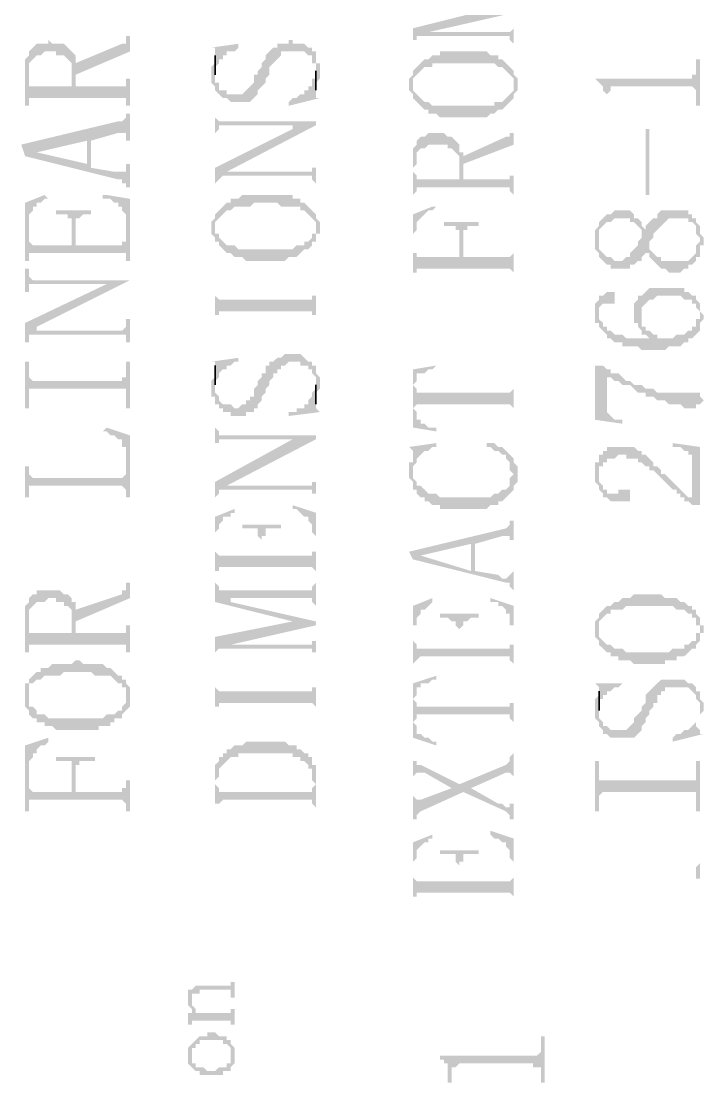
# Model space of a CAD drawing. Header units: inches. Extents: x 3613 to 8393, y -2205 to -794.
# Drawn here: x 3623.4 to 3631.35, y -1851.95 to -1839.59 of the extents above; entities that cross this region are included whole.
import ezdxf

# ---------------------------------------------------------------- set-up
doc = ezdxf.new("R2010")
doc.units = ezdxf.units.IN
doc.header["$MEASUREMENT"] = 0

msp = doc.modelspace()

# ---------------------------------------------------------------- hatches: boundary and pattern name
at = {"transparency": 33554559}
for points in [[(3627.961, -1839.673), (3627.961, -1839.853), (3627.961, -1839.808), (3628.006, -1839.808), (3628.006, -1839.763), (3628.051, -1839.763), (3628.142, -1839.718), (3629.135, -1839.492), (3628.864, -1839.447)], [(3628.051, -1839.763), (3629.089, -1839.763), (3629.089, -1839.808), (3629.089, -1839.808), (3629.135, -1839.853), (3629.135, -1839.628), (3629.135, -1839.673), (3629.135, -1839.673), (3629.089, -1839.718), (3628.142, -1839.718)], [(3623.448, -1840.169), (3623.448, -1840.575), (3623.493, -1840.575), (3623.493, -1840.124), (3623.493, -1840.079), (3623.538, -1840.034), (3623.538, -1840.034), (3623.583, -1839.989), (3623.628, -1839.989), (3623.674, -1839.943), (3623.809, -1839.943), (3623.809, -1839.989), (3623.899, -1839.989), (3623.944, -1840.034), (3623.944, -1840.034), (3623.99, -1840.079), (3623.99, -1840.35), (3624.035, -1839.989), (3623.99, -1839.943), (3623.99, -1839.943), (3623.944, -1839.898), (3623.944, -1839.898), (3623.899, -1839.853), (3623.764, -1839.853), (3623.719, -1839.808), (3623.719, -1839.853), (3623.583, -1839.853), (3623.538, -1839.898), (3623.538, -1839.898), (3623.493, -1839.943), (3623.493, -1839.989), (3623.448, -1840.034), (3623.448, -1840.124)], [(3624.035, -1840.079), (3624.035, -1840.214), (3624.667, -1839.943), (3624.667, -1839.763), (3624.621, -1839.763), (3624.621, -1839.808), (3624.621, -1839.853), (3624.576, -1839.853)], [(3625.614, -1840.214), (3625.614, -1840.305), (3625.659, -1840.35), (3625.659, -1840.395), (3625.659, -1840.395), (3625.705, -1840.44), (3625.705, -1840.44), (3625.75, -1840.485), (3625.795, -1840.485), (3625.84, -1840.53), (3626.066, -1840.53), (3626.111, -1840.485), (3626.111, -1840.485), (3626.156, -1840.44), (3626.156, -1840.395), (3626.201, -1840.35), (3626.201, -1840.35), (3626.246, -1840.305), (3626.246, -1840.259), (3626.291, -1840.214), (3626.291, -1840.124), (3626.336, -1840.079), (3626.336, -1840.079), (3626.382, -1840.034), (3626.382, -1840.034), (3626.427, -1839.989), (3626.427, -1839.943), (3626.697, -1839.943), (3626.743, -1839.989), (3626.788, -1839.989), (3626.788, -1840.079), (3626.833, -1840.079), (3626.833, -1840.35), (3626.833, -1840.305), (3626.833, -1840.305), (3626.878, -1840.259), (3626.878, -1840.169), (3626.878, -1840.079), (3626.833, -1840.079), (3626.833, -1839.943), (3626.788, -1839.943), (3626.788, -1839.898), (3626.743, -1839.898), (3626.697, -1839.853), (3626.562, -1839.853), (3626.562, -1839.808), (3626.517, -1839.808), (3626.517, -1839.853), (3626.382, -1839.853), (3626.382, -1839.898), (3626.336, -1839.898), (3626.291, -1839.943), (3626.291, -1839.943), (3626.246, -1839.989), (3626.246, -1840.034), (3626.201, -1840.079), (3626.201, -1840.124), (3626.156, -1840.169), (3626.156, -1840.214), (3626.111, -1840.214), (3626.111, -1840.305), (3626.066, -1840.35), (3626.066, -1840.35), (3626.02, -1840.395), (3626.02, -1840.395), (3625.975, -1840.44), (3625.795, -1840.44), (3625.795, -1840.395), (3625.705, -1840.395), (3625.705, -1840.305), (3625.659, -1840.305), (3625.659, -1840.034), (3625.659, -1840.079), (3625.659, -1840.079), (3625.614, -1840.124), (3625.614, -1840.169)], [(3625.614, -1839.898), (3625.659, -1839.898), (3625.659, -1839.943), (3625.659, -1840.124), (3625.705, -1840.079), (3625.705, -1840.034), (3625.75, -1840.034), (3625.75, -1839.989), (3625.795, -1839.989), (3625.795, -1839.943), (3625.885, -1839.943), (3625.93, -1839.898), (3625.93, -1839.853)], [(3627.961, -1840.169), (3627.961, -1840.35), (3627.961, -1840.305), (3627.961, -1840.259), (3628.006, -1840.214), (3628.006, -1840.214), (3628.051, -1840.169), (3628.051, -1840.169), (3628.097, -1840.124), (3628.187, -1840.124), (3628.187, -1840.079), (3628.909, -1840.079), (3628.954, -1840.124), (3628.999, -1840.124), (3629.044, -1840.169), (3629.044, -1840.169), (3629.089, -1840.214), (3629.089, -1840.214), (3629.135, -1840.259), (3629.135, -1840.35), (3629.135, -1840.169), (3629.089, -1840.124), (3629.089, -1840.124), (3629.044, -1840.079), (3629.044, -1840.079), (3628.999, -1840.034), (3628.954, -1840.034), (3628.954, -1839.989), (3628.864, -1839.989), (3628.819, -1839.943), (3628.277, -1839.943), (3628.277, -1839.989), (3628.187, -1839.989), (3628.142, -1840.034), (3628.097, -1840.034), (3628.051, -1840.079), (3628.051, -1840.079), (3628.006, -1840.124), (3628.006, -1840.124)], [(3623.493, -1840.53), (3623.493, -1840.485), (3624.621, -1840.485), (3624.621, -1840.575), (3624.667, -1840.575), (3624.667, -1840.259), (3624.621, -1840.259), (3624.621, -1840.305), (3624.621, -1840.35), (3624.035, -1840.35), (3624.035, -1840.079), (3624.035, -1839.989), (3623.99, -1840.35), (3623.493, -1840.35), (3623.493, -1840.214)], [(3630.082, -1840.259), (3630.082, -1840.259), (3630.127, -1840.305), (3630.127, -1840.305), (3630.173, -1840.35), (3630.173, -1840.395), (3630.173, -1840.395), (3630.218, -1840.44), (3630.218, -1840.575), (3630.218, -1840.44), (3630.263, -1840.395), (3630.263, -1840.35), (3631.211, -1840.35), (3631.256, -1840.395), (3631.256, -1840.575), (3631.301, -1840.575), (3631.301, -1840.034), (3631.256, -1840.034), (3631.256, -1840.124), (3631.256, -1840.214), (3631.211, -1840.214), (3631.211, -1840.259), (3631.166, -1840.259)], [(3627.916, -1840.35), (3627.916, -1840.395), (3627.961, -1840.44), (3627.961, -1840.485), (3628.006, -1840.53), (3628.006, -1840.53), (3628.051, -1840.575), (3628.051, -1840.575), (3628.097, -1840.62), (3628.142, -1840.62), (3628.142, -1840.666), (3628.232, -1840.666), (3628.277, -1840.711), (3628.819, -1840.711), (3628.864, -1840.666), (3628.909, -1840.666), (3628.954, -1840.62), (3628.999, -1840.62), (3629.044, -1840.575), (3629.044, -1840.575), (3629.089, -1840.53), (3629.089, -1840.53), (3629.135, -1840.485), (3629.135, -1840.44), (3629.135, -1840.44), (3629.18, -1840.395), (3629.18, -1840.35), (3629.18, -1840.259), (3629.135, -1840.214), (3629.135, -1840.169), (3629.135, -1840.35), (3629.135, -1840.395), (3629.089, -1840.44), (3629.089, -1840.44), (3629.044, -1840.485), (3629.044, -1840.485), (3628.999, -1840.53), (3628.909, -1840.53), (3628.909, -1840.575), (3628.187, -1840.575), (3628.142, -1840.53), (3628.097, -1840.53), (3628.051, -1840.485), (3628.051, -1840.485), (3628.006, -1840.44), (3628.006, -1840.44), (3627.961, -1840.395), (3627.961, -1840.35), (3627.961, -1840.169), (3627.961, -1840.214), (3627.961, -1840.214), (3627.916, -1840.259), (3627.916, -1840.305)], [(3626.517, -1840.53), (3626.517, -1840.575), (3626.878, -1840.485), (3626.833, -1840.485), (3626.833, -1840.44), (3626.833, -1840.259), (3626.788, -1840.259), (3626.788, -1840.35), (3626.743, -1840.35), (3626.743, -1840.395), (3626.697, -1840.395), (3626.697, -1840.44), (3626.652, -1840.44), (3626.607, -1840.485), (3626.562, -1840.485)], [(3623.403, -1841.027), (3623.448, -1841.162), (3623.583, -1841.117), (3624.17, -1840.981), (3624.17, -1841.252), (3624.215, -1840.981), (3624.531, -1840.891), (3624.621, -1840.891), (3624.621, -1840.981), (3624.667, -1840.981), (3624.667, -1840.666), (3624.621, -1840.666), (3624.621, -1840.711), (3624.621, -1840.711), (3624.576, -1840.756), (3624.531, -1840.756)], [(3625.659, -1840.666), (3625.659, -1840.936), (3625.659, -1840.891), (3625.705, -1840.846), (3625.705, -1840.801), (3626.562, -1840.801), (3626.562, -1840.846), (3626.833, -1840.801), (3626.833, -1840.756), (3625.705, -1840.756), (3625.659, -1840.711)], [(3625.659, -1841.297), (3625.659, -1841.523), (3625.659, -1841.478), (3625.705, -1841.433), (3625.705, -1841.433), (3625.75, -1841.388), (3625.795, -1841.343), (3626.833, -1840.801), (3626.562, -1840.846)], [(3627.961, -1841.252), (3627.961, -1841.613), (3627.961, -1841.297), (3628.006, -1841.252), (3628.006, -1841.162), (3628.006, -1841.117), (3628.051, -1841.072), (3628.097, -1841.072), (3628.142, -1841.027), (3628.367, -1841.027), (3628.367, -1841.072), (3628.412, -1841.072), (3628.458, -1841.117), (3628.458, -1841.117), (3628.503, -1841.162), (3628.503, -1841.207), (3628.503, -1841.433), (3628.503, -1841.027), (3628.458, -1840.981), (3628.458, -1840.981), (3628.412, -1840.936), (3628.367, -1840.936), (3628.322, -1840.891), (3628.142, -1840.891), (3628.097, -1840.936), (3628.051, -1840.936), (3628.006, -1840.981), (3628.006, -1841.027), (3627.961, -1841.072), (3627.961, -1841.207)], [(3628.548, -1841.162), (3628.548, -1841.252), (3629.135, -1841.027), (3629.135, -1840.846), (3629.135, -1840.891), (3629.089, -1840.891), (3629.089, -1840.936), (3629.044, -1840.936)], [(3630.714, -1841.613), (3630.714, -1840.846), (3630.669, -1840.846), (3630.669, -1841.613)], [(3623.448, -1841.162), (3624.531, -1841.433), (3624.576, -1841.433), (3624.576, -1841.478), (3624.621, -1841.478), (3624.621, -1841.523), (3624.667, -1841.523), (3624.667, -1841.252), (3624.621, -1841.252), (3624.621, -1841.297), (3624.621, -1841.343), (3624.486, -1841.343), (3624.215, -1841.297), (3624.215, -1840.981), (3624.17, -1841.252), (3623.583, -1841.117), (3623.583, -1841.117)], [(3627.961, -1841.613), (3628.006, -1841.568), (3628.006, -1841.523), (3629.089, -1841.523), (3629.089, -1841.568), (3629.089, -1841.568), (3629.135, -1841.613), (3629.135, -1841.343), (3629.135, -1841.388), (3629.089, -1841.388), (3629.089, -1841.433), (3628.548, -1841.433), (3628.548, -1841.117), (3628.503, -1841.117), (3628.503, -1841.072), (3628.503, -1841.433), (3628.006, -1841.433), (3628.006, -1841.388), (3628.006, -1841.388), (3627.961, -1841.343), (3627.961, -1841.297)], [(3625.75, -1841.388), (3626.788, -1841.388), (3626.788, -1841.433), (3626.788, -1841.433), (3626.833, -1841.478), (3626.833, -1841.523), (3626.833, -1841.252), (3626.833, -1841.297), (3626.788, -1841.297), (3626.788, -1841.343), (3625.795, -1841.343)], [(3623.448, -1841.704), (3623.448, -1842.381), (3623.493, -1842.381), (3623.493, -1841.929), (3623.493, -1841.839), (3623.538, -1841.794), (3623.538, -1841.749), (3623.583, -1841.749), (3623.583, -1841.704), (3623.628, -1841.704), (3623.674, -1841.658), (3623.719, -1841.658), (3623.674, -1841.613)], [(3624.351, -1841.613), (3624.351, -1841.658), (3624.441, -1841.658), (3624.486, -1841.704), (3624.531, -1841.704), (3624.531, -1841.749), (3624.576, -1841.749), (3624.576, -1841.794), (3624.621, -1841.839), (3624.621, -1842.381), (3624.667, -1842.381), (3624.667, -1841.658), (3624.396, -1841.613)], [(3625.659, -1841.839), (3625.659, -1841.974), (3625.659, -1841.929), (3625.659, -1841.929), (3625.705, -1841.884), (3625.705, -1841.884), (3625.75, -1841.839), (3625.75, -1841.839), (3625.795, -1841.794), (3625.84, -1841.794), (3625.885, -1841.749), (3626.066, -1841.749), (3626.111, -1841.704), (3626.382, -1841.704), (3626.427, -1841.749), (3626.652, -1841.749), (3626.652, -1841.794), (3626.697, -1841.794), (3626.743, -1841.839), (3626.743, -1841.839), (3626.788, -1841.884), (3626.788, -1841.884), (3626.833, -1841.929), (3626.833, -1841.974), (3626.833, -1841.839), (3626.788, -1841.794), (3626.788, -1841.794), (3626.743, -1841.749), (3626.743, -1841.749), (3626.697, -1841.704), (3626.652, -1841.704), (3626.652, -1841.658), (3626.562, -1841.658), (3626.562, -1841.613), (3625.975, -1841.613), (3625.93, -1841.658), (3625.84, -1841.658), (3625.84, -1841.704), (3625.795, -1841.704), (3625.75, -1841.749), (3625.75, -1841.749), (3625.705, -1841.794), (3625.705, -1841.794)], [(3623.809, -1841.794), (3623.809, -1841.839), (3623.944, -1841.839), (3623.944, -1841.884), (3623.99, -1841.884), (3623.99, -1842.2), (3624.035, -1841.974), (3624.035, -1841.884), (3624.08, -1841.884), (3624.125, -1841.839), (3624.215, -1841.839), (3624.215, -1841.794)], [(3627.961, -1841.839), (3627.961, -1842.561), (3627.961, -1842.065), (3627.961, -1842.065), (3628.006, -1842.02), (3628.006, -1841.929), (3628.051, -1841.884), (3628.051, -1841.884), (3628.097, -1841.839), (3628.097, -1841.839), (3628.142, -1841.794), (3628.187, -1841.794), (3628.232, -1841.749), (3628.187, -1841.749)], [(3630.082, -1842.11), (3630.082, -1842.245), (3630.082, -1842.245), (3630.127, -1842.29), (3630.127, -1842.335), (3630.127, -1842.335), (3630.173, -1842.381), (3630.173, -1842.381), (3630.218, -1842.426), (3630.263, -1842.426), (3630.263, -1842.471), (3630.489, -1842.471), (3630.489, -1842.426), (3630.534, -1842.426), (3630.579, -1842.381), (3630.624, -1842.381), (3630.624, -1842.335), (3630.669, -1842.29), (3630.669, -1842.245), (3630.669, -1842.29), (3630.714, -1842.29), (3630.714, -1842.155), (3630.759, -1842.11), (3630.759, -1842.065), (3630.804, -1842.02), (3630.804, -1842.02), (3630.85, -1841.974), (3630.85, -1841.974), (3630.895, -1841.929), (3630.895, -1841.929), (3630.94, -1841.884), (3631.166, -1841.884), (3631.166, -1841.929), (3631.211, -1841.929), (3631.256, -1841.974), (3631.256, -1842.065), (3631.301, -1842.11), (3631.301, -1842.335), (3631.301, -1842.2), (3631.346, -1842.2), (3631.346, -1842.11), (3631.301, -1842.065), (3631.301, -1841.974), (3631.301, -1841.974), (3631.256, -1841.929), (3631.256, -1841.884), (3631.211, -1841.884), (3631.211, -1841.839), (3631.166, -1841.839), (3631.166, -1841.794), (3630.85, -1841.794), (3630.804, -1841.839), (3630.804, -1841.884), (3630.759, -1841.884), (3630.714, -1841.929), (3630.714, -1841.929), (3630.669, -1841.974), (3630.669, -1842.02), (3630.669, -1842.02), (3630.624, -1841.974), (3630.624, -1842.065), (3630.624, -1842.11), (3630.579, -1842.155), (3630.579, -1842.2), (3630.579, -1842.2), (3630.534, -1842.245), (3630.534, -1842.245), (3630.489, -1842.29), (3630.489, -1842.335), (3630.443, -1842.335), (3630.398, -1842.381), (3630.308, -1842.381), (3630.263, -1842.335), (3630.218, -1842.335), (3630.173, -1842.29), (3630.173, -1842.29), (3630.127, -1842.245), (3630.127, -1841.929), (3630.127, -1841.974), (3630.082, -1842.02), (3630.082, -1842.065), (3630.082, -1842.065)], [(3630.127, -1841.929), (3630.127, -1842.11), (3630.127, -1842.02), (3630.173, -1841.974), (3630.173, -1841.974), (3630.218, -1841.929), (3630.263, -1841.929), (3630.308, -1841.884), (3630.489, -1841.884), (3630.489, -1841.929), (3630.534, -1841.929), (3630.579, -1841.974), (3630.579, -1841.974), (3630.624, -1842.02), (3630.624, -1842.065), (3630.624, -1841.929), (3630.624, -1841.929), (3630.579, -1841.884), (3630.534, -1841.884), (3630.534, -1841.839), (3630.534, -1841.839), (3630.489, -1841.794), (3630.308, -1841.794), (3630.263, -1841.839), (3630.218, -1841.839), (3630.173, -1841.884), (3630.173, -1841.884)], [(3623.493, -1842.381), (3623.493, -1842.29), (3624.621, -1842.29), (3624.621, -1842.335), (3624.621, -1842.11), (3624.621, -1842.155), (3624.576, -1842.155), (3624.576, -1842.2), (3624.035, -1842.2), (3624.035, -1841.974), (3623.99, -1842.2), (3623.538, -1842.2), (3623.493, -1842.155), (3623.493, -1841.929)], [(3625.614, -1841.974), (3625.614, -1842.065), (3625.659, -1842.11), (3625.659, -1842.155), (3625.705, -1842.155), (3625.705, -1842.2), (3625.75, -1842.245), (3625.75, -1842.245), (3625.795, -1842.29), (3625.84, -1842.29), (3625.885, -1842.335), (3625.975, -1842.335), (3626.02, -1842.381), (3626.472, -1842.381), (3626.517, -1842.335), (3626.607, -1842.335), (3626.652, -1842.29), (3626.652, -1842.29), (3626.697, -1842.245), (3626.743, -1842.245), (3626.788, -1842.2), (3626.788, -1842.155), (3626.833, -1842.155), (3626.833, -1842.065), (3626.878, -1842.065), (3626.878, -1841.974), (3626.878, -1841.929), (3626.833, -1841.884), (3626.833, -1841.839), (3626.833, -1842.02), (3626.833, -1842.065), (3626.788, -1842.065), (3626.788, -1842.11), (3626.743, -1842.155), (3626.697, -1842.155), (3626.697, -1842.2), (3626.607, -1842.2), (3626.562, -1842.245), (3625.93, -1842.245), (3625.885, -1842.2), (3625.795, -1842.2), (3625.75, -1842.155), (3625.75, -1842.155), (3625.705, -1842.11), (3625.705, -1842.065), (3625.659, -1842.065), (3625.659, -1841.839), (3625.659, -1841.884), (3625.614, -1841.929)], [(3628.322, -1841.929), (3628.322, -1841.974), (3628.458, -1841.974), (3628.458, -1842.02), (3628.503, -1842.02), (3628.503, -1842.335), (3628.548, -1842.11), (3628.548, -1842.02), (3628.593, -1842.02), (3628.593, -1841.974), (3628.728, -1841.974), (3628.728, -1841.929)], [(3627.961, -1842.516), (3628.006, -1842.516), (3628.006, -1842.471), (3629.089, -1842.471), (3629.135, -1842.516), (3629.135, -1842.561), (3629.135, -1842.245), (3629.135, -1842.29), (3629.135, -1842.29), (3629.089, -1842.335), (3628.548, -1842.335), (3628.548, -1842.11), (3628.503, -1842.335), (3628.006, -1842.335), (3628.006, -1842.29), (3627.961, -1842.29), (3627.961, -1842.065)], [(3630.714, -1842.29), (3630.714, -1842.335), (3630.759, -1842.381), (3630.759, -1842.381), (3630.804, -1842.426), (3630.804, -1842.426), (3630.85, -1842.471), (3630.895, -1842.471), (3630.94, -1842.516), (3631.075, -1842.516), (3631.12, -1842.471), (3631.166, -1842.471), (3631.166, -1842.426), (3631.211, -1842.426), (3631.256, -1842.381), (3631.256, -1842.335), (3631.301, -1842.335), (3631.301, -1842.155), (3631.301, -1842.155), (3631.256, -1842.2), (3631.256, -1842.29), (3631.256, -1842.29), (3631.211, -1842.335), (3631.211, -1842.335), (3631.166, -1842.381), (3630.85, -1842.381), (3630.85, -1842.335), (3630.804, -1842.335), (3630.759, -1842.29), (3630.759, -1842.29), (3630.714, -1842.245), (3630.714, -1842.245)], [(3623.448, -1842.471), (3623.448, -1842.742), (3623.493, -1842.742), (3623.493, -1842.651), (3624.396, -1842.651), (3624.667, -1842.606), (3623.538, -1842.606), (3623.493, -1842.561), (3623.493, -1842.471)], [(3623.448, -1843.103), (3623.448, -1843.328), (3623.493, -1843.328), (3623.493, -1843.283), (3623.493, -1843.238), (3623.538, -1843.238), (3623.583, -1843.148), (3624.667, -1842.606), (3624.396, -1842.651)], [(3625.659, -1842.606), (3625.659, -1843.193), (3625.659, -1843.012), (3625.705, -1843.012), (3625.705, -1842.967), (3626.788, -1842.967), (3626.788, -1843.012), (3626.833, -1843.012), (3626.833, -1843.193), (3626.833, -1842.606), (3626.833, -1842.787), (3626.788, -1842.787), (3626.788, -1842.832), (3625.705, -1842.832), (3625.659, -1842.787)], [(3630.127, -1842.832), (3630.127, -1842.967), (3630.127, -1842.922), (3630.127, -1842.922), (3630.173, -1842.877), (3630.308, -1842.877), (3630.308, -1842.832), (3630.308, -1842.742), (3630.218, -1842.742), (3630.173, -1842.787), (3630.127, -1842.787)], [(3630.534, -1843.012), (3630.534, -1843.103), (3630.579, -1843.103), (3630.579, -1843.148), (3630.579, -1843.148), (3630.624, -1843.193), (3630.624, -1842.922), (3630.624, -1842.922), (3630.669, -1842.877), (3630.669, -1842.877), (3630.714, -1842.832), (3630.759, -1842.832), (3630.804, -1842.787), (3631.075, -1842.787), (3631.12, -1842.832), (3631.211, -1842.832), (3631.211, -1842.877), (3631.256, -1842.877), (3631.256, -1842.922), (3631.256, -1842.922), (3631.301, -1842.967), (3631.301, -1843.193), (3631.301, -1843.148), (3631.301, -1843.103), (3631.346, -1843.058), (3631.346, -1843.012), (3631.346, -1843.012), (3631.301, -1842.967), (3631.301, -1842.877), (3631.301, -1842.877), (3631.256, -1842.832), (3631.256, -1842.787), (3631.211, -1842.787), (3631.166, -1842.742), (3631.12, -1842.742), (3631.12, -1842.697), (3630.714, -1842.697), (3630.669, -1842.742), (3630.669, -1842.742), (3630.624, -1842.787), (3630.579, -1842.787), (3630.579, -1842.832), (3630.579, -1842.832), (3630.534, -1842.877), (3630.534, -1842.967)], [(3630.082, -1842.967), (3630.082, -1843.012), (3630.082, -1843.103), (3630.127, -1843.103), (3630.127, -1843.148), (3630.173, -1843.193), (3630.173, -1843.193), (3630.218, -1843.238), (3630.218, -1843.283), (3630.263, -1843.283), (3630.308, -1843.328), (3630.398, -1843.328), (3630.398, -1843.374), (3630.579, -1843.374), (3630.624, -1843.419), (3630.895, -1843.419), (3630.94, -1843.374), (3631.075, -1843.374), (3631.12, -1843.328), (3631.166, -1843.328), (3631.166, -1843.283), (3631.211, -1843.283), (3631.256, -1843.238), (3631.256, -1843.238), (3631.301, -1843.193), (3631.301, -1843.012), (3631.301, -1843.058), (3631.256, -1843.058), (3631.256, -1843.148), (3631.211, -1843.148), (3631.211, -1843.193), (3631.166, -1843.193), (3631.12, -1843.238), (3631.03, -1843.238), (3630.985, -1843.283), (3630.804, -1843.283), (3630.804, -1843.238), (3630.759, -1843.238), (3630.714, -1843.283), (3630.443, -1843.283), (3630.398, -1843.238), (3630.308, -1843.238), (3630.263, -1843.193), (3630.218, -1843.193), (3630.218, -1843.148), (3630.173, -1843.148), (3630.173, -1843.103), (3630.127, -1843.058), (3630.127, -1842.832), (3630.082, -1842.877), (3630.082, -1842.922)], [(3630.624, -1843.193), (3630.624, -1843.238), (3630.669, -1843.238), (3630.714, -1843.283), (3630.759, -1843.238), (3630.714, -1843.193), (3630.669, -1843.193), (3630.669, -1843.148), (3630.624, -1843.148), (3630.624, -1843.058), (3630.624, -1843.012)], [(3623.538, -1843.238), (3624.621, -1843.238), (3624.621, -1843.328), (3624.667, -1843.328), (3624.667, -1843.058), (3624.621, -1843.058), (3624.621, -1843.148), (3624.621, -1843.148), (3624.576, -1843.193), (3623.583, -1843.193), (3623.583, -1843.148)], [(3625.614, -1843.825), (3625.614, -1843.96), (3625.659, -1843.96), (3625.659, -1844.05), (3625.705, -1844.05), (3625.705, -1844.096), (3625.75, -1844.096), (3625.75, -1844.141), (3625.84, -1844.141), (3625.84, -1844.186), (3626.02, -1844.186), (3626.02, -1844.141), (3626.111, -1844.141), (3626.111, -1844.096), (3626.156, -1844.096), (3626.156, -1844.05), (3626.156, -1844.05), (3626.201, -1844.005), (3626.201, -1843.96), (3626.246, -1843.915), (3626.246, -1843.87), (3626.291, -1843.825), (3626.291, -1843.78), (3626.336, -1843.735), (3626.336, -1843.689), (3626.382, -1843.689), (3626.382, -1843.644), (3626.427, -1843.644), (3626.427, -1843.599), (3626.472, -1843.599), (3626.517, -1843.554), (3626.652, -1843.554), (3626.652, -1843.599), (3626.743, -1843.599), (3626.743, -1843.644), (3626.788, -1843.644), (3626.788, -1843.689), (3626.788, -1843.689), (3626.833, -1843.735), (3626.833, -1844.005), (3626.833, -1843.915), (3626.878, -1843.87), (3626.878, -1843.825), (3626.878, -1843.735), (3626.833, -1843.689), (3626.833, -1843.644), (3626.833, -1843.599), (3626.788, -1843.599), (3626.788, -1843.554), (3626.743, -1843.554), (3626.697, -1843.509), (3626.697, -1843.509), (3626.652, -1843.464), (3626.472, -1843.464), (3626.427, -1843.509), (3626.382, -1843.509), (3626.336, -1843.554), (3626.291, -1843.554), (3626.291, -1843.599), (3626.246, -1843.599), (3626.246, -1843.689), (3626.201, -1843.689), (3626.201, -1843.735), (3626.156, -1843.78), (3626.156, -1843.825), (3626.111, -1843.87), (3626.111, -1843.96), (3626.066, -1843.96), (3626.066, -1844.005), (3626.02, -1844.005), (3626.02, -1844.05), (3625.975, -1844.05), (3625.93, -1844.096), (3625.885, -1844.096), (3625.84, -1844.05), (3625.75, -1844.05), (3625.705, -1844.005), (3625.705, -1843.96), (3625.659, -1843.915), (3625.659, -1843.644), (3625.659, -1843.735), (3625.614, -1843.78), (3625.614, -1843.78)], [(3625.614, -1843.554), (3625.659, -1843.554), (3625.659, -1843.599), (3625.659, -1843.78), (3625.705, -1843.735), (3625.705, -1843.689), (3625.705, -1843.689), (3625.75, -1843.644), (3625.795, -1843.644), (3625.795, -1843.599), (3625.84, -1843.599), (3625.885, -1843.554), (3625.93, -1843.554), (3625.93, -1843.509)], [(3623.448, -1843.554), (3623.448, -1844.096), (3623.493, -1844.096), (3623.493, -1843.87), (3624.621, -1843.87), (3624.621, -1844.096), (3624.667, -1844.096), (3624.667, -1843.554), (3624.621, -1843.554), (3624.621, -1843.689), (3624.621, -1843.735), (3624.576, -1843.735), (3624.576, -1843.78), (3623.538, -1843.78), (3623.493, -1843.735), (3623.493, -1843.554)], [(3627.961, -1843.644), (3627.961, -1843.825), (3627.961, -1843.825), (3628.006, -1843.78), (3628.006, -1843.735), (3628.006, -1843.689), (3628.097, -1843.689), (3628.142, -1843.644), (3628.187, -1843.644), (3628.232, -1843.599), (3628.232, -1843.599)], [(3627.961, -1843.644), (3627.961, -1844.321), (3628.232, -1844.366), (3628.232, -1844.321), (3628.142, -1844.321), (3628.097, -1844.276), (3628.051, -1844.276), (3628.051, -1844.231), (3628.006, -1844.231), (3628.006, -1844.141), (3627.961, -1844.096), (3627.961, -1843.825)], [(3630.082, -1843.599), (3630.082, -1844.231), (3630.398, -1844.276), (3630.398, -1844.231), (3630.308, -1844.231), (3630.263, -1844.186), (3630.263, -1844.186), (3630.218, -1844.141), (3630.218, -1843.689), (3630.173, -1843.599), (3630.127, -1843.599)], [(3630.173, -1843.599), (3630.218, -1843.689), (3630.218, -1843.735), (3630.263, -1843.735), (3630.308, -1843.78), (3630.353, -1843.78), (3630.398, -1843.825), (3630.489, -1843.825), (3630.534, -1843.87), (3630.534, -1843.87), (3630.579, -1843.915), (3630.669, -1843.915), (3630.669, -1843.96), (3630.759, -1843.96), (3630.804, -1844.005), (3630.895, -1844.005), (3630.94, -1844.05), (3631.075, -1844.05), (3631.12, -1844.096), (3631.256, -1844.096), (3631.256, -1844.05), (3631.301, -1844.05), (3631.346, -1844.005), (3631.301, -1843.96), (3631.301, -1843.915), (3630.804, -1843.915), (3630.759, -1843.87), (3630.669, -1843.87), (3630.624, -1843.825), (3630.534, -1843.825), (3630.489, -1843.78), (3630.443, -1843.78), (3630.398, -1843.735), (3630.398, -1843.735), (3630.353, -1843.689), (3630.263, -1843.689), (3630.263, -1843.644), (3630.218, -1843.644)], [(3627.961, -1843.825), (3627.961, -1844.096), (3628.006, -1844.05), (3629.089, -1844.05), (3629.135, -1844.096), (3629.135, -1844.186), (3629.135, -1843.78), (3629.135, -1843.87), (3629.135, -1843.87), (3629.089, -1843.915), (3628.006, -1843.915), (3628.006, -1843.87)], [(3626.517, -1844.141), (3626.517, -1844.186), (3626.878, -1844.141), (3626.833, -1844.096), (3626.833, -1843.87), (3626.788, -1843.915), (3626.788, -1843.96), (3626.788, -1843.96), (3626.743, -1844.005), (3626.743, -1844.05), (3626.697, -1844.05), (3626.697, -1844.096), (3626.607, -1844.096), (3626.607, -1844.141), (3626.562, -1844.141)], [(3625.659, -1844.276), (3625.659, -1844.592), (3625.659, -1844.502), (3625.705, -1844.502), (3625.705, -1844.457), (3626.833, -1844.457), (3626.833, -1844.412), (3625.705, -1844.412), (3625.705, -1844.366), (3625.705, -1844.366), (3625.659, -1844.321)], [(3624.351, -1844.366), (3624.396, -1844.366), (3624.441, -1844.412), (3624.486, -1844.412), (3624.531, -1844.457), (3624.576, -1844.457), (3624.576, -1844.547), (3624.621, -1844.547), (3624.621, -1845.134), (3624.667, -1845.134), (3624.667, -1844.412), (3624.396, -1844.321)], [(3625.659, -1844.953), (3625.659, -1845.179), (3625.659, -1845.134), (3625.705, -1845.089), (3625.705, -1845.043), (3625.75, -1845.043), (3625.795, -1844.998), (3626.833, -1844.457), (3626.562, -1844.457)], [(3627.916, -1844.547), (3627.916, -1844.547), (3627.961, -1844.592), (3627.961, -1844.998), (3627.961, -1844.773), (3628.006, -1844.727), (3628.006, -1844.682), (3628.006, -1844.682), (3628.051, -1844.637), (3628.051, -1844.637), (3628.097, -1844.592), (3628.142, -1844.592), (3628.187, -1844.547), (3628.232, -1844.547), (3628.232, -1844.502)], [(3628.819, -1844.547), (3628.864, -1844.547), (3628.909, -1844.592), (3628.954, -1844.592), (3628.999, -1844.637), (3629.044, -1844.637), (3629.044, -1844.682), (3629.089, -1844.727), (3629.089, -1844.818), (3629.135, -1844.863), (3629.135, -1844.682), (3629.089, -1844.637), (3629.089, -1844.637), (3629.044, -1844.592), (3629.044, -1844.592), (3628.999, -1844.547), (3628.954, -1844.547), (3628.909, -1844.502), (3628.819, -1844.502)], [(3630.985, -1844.502), (3630.985, -1844.547), (3631.075, -1844.547), (3631.12, -1844.592), (3631.166, -1844.592), (3631.166, -1844.637), (3631.211, -1844.637), (3631.211, -1845.224), (3631.301, -1845.224), (3631.301, -1844.547)], [(3627.916, -1844.818), (3627.916, -1844.908), (3627.961, -1844.953), (3627.961, -1844.998), (3627.961, -1844.637), (3627.961, -1844.727), (3627.916, -1844.727), (3627.916, -1844.773)], [(3630.082, -1844.863), (3630.082, -1844.908), (3630.082, -1844.953), (3630.127, -1844.998), (3630.127, -1845.043), (3630.127, -1844.863), (3630.127, -1844.773), (3630.173, -1844.773), (3630.173, -1844.727), (3630.218, -1844.727), (3630.218, -1844.682), (3630.308, -1844.682), (3630.353, -1844.637), (3630.443, -1844.637), (3630.443, -1844.682), (3630.579, -1844.682), (3630.579, -1844.727), (3630.624, -1844.727), (3630.669, -1844.773), (3630.714, -1844.773), (3630.714, -1844.818), (3630.759, -1844.818), (3630.804, -1844.863), (3630.804, -1844.863), (3630.85, -1844.908), (3630.895, -1844.953), (3630.895, -1844.953), (3630.94, -1844.998), (3630.94, -1844.998), (3630.985, -1845.043), (3631.03, -1845.043), (3631.03, -1845.089), (3631.075, -1845.089), (3631.075, -1845.134), (3631.12, -1845.134), (3631.12, -1845.179), (3631.166, -1845.179), (3631.211, -1845.224), (3631.211, -1845.134), (3631.166, -1845.134), (3631.12, -1845.089), (3631.12, -1845.089), (3631.075, -1845.043), (3631.03, -1844.998), (3631.03, -1844.998), (3630.985, -1844.953), (3630.985, -1844.953), (3630.94, -1844.908), (3630.94, -1844.908), (3630.895, -1844.863), (3630.85, -1844.863), (3630.85, -1844.818), (3630.804, -1844.773), (3630.759, -1844.773), (3630.759, -1844.727), (3630.714, -1844.682), (3630.714, -1844.682), (3630.669, -1844.637), (3630.624, -1844.637), (3630.624, -1844.592), (3630.579, -1844.592), (3630.534, -1844.547), (3630.218, -1844.547), (3630.218, -1844.592), (3630.173, -1844.592), (3630.173, -1844.637), (3630.127, -1844.637), (3630.127, -1844.727), (3630.082, -1844.727), (3630.082, -1844.818)], [(3623.448, -1844.773), (3623.448, -1845.134), (3623.493, -1845.134), (3623.493, -1845.043), (3623.493, -1844.998), (3624.576, -1844.998), (3624.621, -1845.043), (3624.621, -1845.089), (3624.621, -1844.818), (3624.621, -1844.863), (3624.621, -1844.863), (3624.576, -1844.908), (3623.538, -1844.908), (3623.493, -1844.863), (3623.493, -1844.773)], [(3627.961, -1844.998), (3627.961, -1845.043), (3628.006, -1845.043), (3628.006, -1845.089), (3628.051, -1845.134), (3628.097, -1845.134), (3628.097, -1845.179), (3628.142, -1845.179), (3628.187, -1845.224), (3628.277, -1845.224), (3628.277, -1845.269), (3628.819, -1845.269), (3628.864, -1845.224), (3628.954, -1845.224), (3628.954, -1845.179), (3628.999, -1845.179), (3629.044, -1845.134), (3629.044, -1845.134), (3629.089, -1845.089), (3629.089, -1845.089), (3629.135, -1845.043), (3629.135, -1844.998), (3629.18, -1844.953), (3629.18, -1844.908), (3629.18, -1844.863), (3629.18, -1844.773), (3629.135, -1844.727), (3629.135, -1844.682), (3629.135, -1844.863), (3629.135, -1844.863), (3629.089, -1844.908), (3629.089, -1844.953), (3629.089, -1844.998), (3629.044, -1845.043), (3628.999, -1845.043), (3628.954, -1845.089), (3628.909, -1845.089), (3628.864, -1845.134), (3628.277, -1845.134), (3628.232, -1845.089), (3628.142, -1845.089), (3628.097, -1845.043), (3628.097, -1845.043), (3628.051, -1844.998), (3628.006, -1844.998), (3628.006, -1844.953), (3628.006, -1844.953), (3627.961, -1844.908), (3627.961, -1844.863), (3627.961, -1844.863)], [(3625.75, -1845.043), (3626.788, -1845.043), (3626.788, -1845.089), (3626.833, -1845.089), (3626.833, -1845.179), (3626.833, -1844.863), (3626.833, -1844.953), (3626.788, -1844.953), (3626.788, -1844.998), (3625.795, -1844.998)], [(3630.127, -1845.043), (3630.127, -1845.043), (3630.173, -1845.089), (3630.173, -1845.134), (3630.218, -1845.134), (3630.263, -1845.179), (3630.489, -1845.179), (3630.489, -1845.089), (3630.489, -1845.043), (3630.353, -1845.043), (3630.353, -1845.089), (3630.218, -1845.089), (3630.218, -1845.043), (3630.173, -1845.043), (3630.173, -1844.998), (3630.173, -1844.998), (3630.127, -1844.953), (3630.127, -1844.863)], [(3625.659, -1845.359), (3625.659, -1846.036), (3625.659, -1845.54), (3625.659, -1845.54), (3625.705, -1845.495), (3625.705, -1845.45), (3625.75, -1845.404), (3625.75, -1845.359), (3625.84, -1845.359), (3625.84, -1845.314), (3625.885, -1845.314), (3625.885, -1845.269)], [(3626.562, -1845.269), (3626.607, -1845.269), (3626.652, -1845.314), (3626.652, -1845.314), (3626.697, -1845.359), (3626.743, -1845.359), (3626.743, -1845.404), (3626.743, -1845.404), (3626.788, -1845.45), (3626.788, -1845.54), (3626.833, -1845.585), (3626.833, -1846.036), (3626.833, -1845.314), (3626.562, -1845.224)], [(3627.916, -1845.766), (3627.961, -1845.856), (3628.051, -1845.811), (3628.638, -1845.675), (3628.638, -1845.991), (3628.683, -1845.675), (3628.999, -1845.585), (3629.089, -1845.585), (3629.089, -1845.63), (3629.135, -1845.63), (3629.135, -1845.675), (3629.135, -1845.359), (3629.135, -1845.404), (3629.089, -1845.404), (3629.089, -1845.45), (3629.089, -1845.45), (3629.044, -1845.495)], [(3625.975, -1845.45), (3625.975, -1845.495), (3626.156, -1845.495), (3626.156, -1845.585), (3626.201, -1845.63), (3626.201, -1845.811), (3626.201, -1845.585), (3626.246, -1845.585), (3626.246, -1845.495), (3626.427, -1845.495), (3626.427, -1845.45)], [(3625.659, -1845.991), (3625.705, -1845.991), (3625.705, -1845.946), (3626.788, -1845.946), (3626.833, -1845.991), (3626.833, -1845.766), (3626.788, -1845.766), (3626.788, -1845.811), (3626.201, -1845.811), (3626.201, -1845.63), (3626.201, -1845.811), (3625.705, -1845.811), (3625.659, -1845.766), (3625.659, -1845.54)], [(3627.961, -1845.856), (3629.044, -1846.127), (3629.089, -1846.127), (3629.089, -1846.172), (3629.089, -1846.172), (3629.135, -1846.217), (3629.135, -1845.991), (3629.135, -1845.991), (3629.089, -1846.036), (3629.089, -1846.036), (3629.044, -1846.081), (3628.999, -1846.081), (3628.954, -1846.036), (3628.683, -1845.991), (3628.683, -1845.675), (3628.638, -1845.991), (3628.051, -1845.811), (3628.051, -1845.811)], [(3624.035, -1846.442), (3624.035, -1846.578), (3624.667, -1846.307), (3624.667, -1846.127), (3624.621, -1846.127), (3624.621, -1846.172), (3624.621, -1846.217), (3624.576, -1846.217), (3624.576, -1846.262)], [(3625.659, -1846.127), (3625.659, -1846.352), (3626.562, -1846.578), (3626.562, -1846.578), (3626.833, -1846.623), (3626.833, -1846.578), (3625.84, -1846.352), (3625.84, -1846.307), (3625.75, -1846.217), (3625.705, -1846.217), (3625.705, -1846.172), (3625.705, -1846.172), (3625.659, -1846.127)], [(3625.75, -1846.217), (3625.84, -1846.307), (3626.788, -1846.307), (3626.788, -1846.352), (3626.788, -1846.352), (3626.833, -1846.397), (3626.833, -1846.127), (3626.833, -1846.127), (3626.788, -1846.172), (3626.788, -1846.217), (3626.743, -1846.217)], [(3623.448, -1846.533), (3623.448, -1846.939), (3623.493, -1846.939), (3623.493, -1846.488), (3623.493, -1846.442), (3623.538, -1846.397), (3623.538, -1846.397), (3623.583, -1846.352), (3623.674, -1846.352), (3623.719, -1846.307), (3623.809, -1846.307), (3623.809, -1846.352), (3623.899, -1846.352), (3623.899, -1846.397), (3623.944, -1846.397), (3623.99, -1846.442), (3623.99, -1846.713), (3624.035, -1846.352), (3623.99, -1846.352), (3623.99, -1846.307), (3623.944, -1846.262), (3623.899, -1846.262), (3623.854, -1846.217), (3623.583, -1846.217), (3623.583, -1846.262), (3623.538, -1846.262), (3623.493, -1846.307), (3623.493, -1846.352), (3623.448, -1846.397), (3623.448, -1846.442), (3623.448, -1846.488)], [(3630.127, -1846.488), (3630.127, -1846.668), (3630.127, -1846.578), (3630.127, -1846.578), (3630.173, -1846.533), (3630.173, -1846.533), (3630.218, -1846.488), (3630.263, -1846.488), (3630.263, -1846.442), (3630.398, -1846.442), (3630.443, -1846.397), (3630.985, -1846.397), (3631.03, -1846.442), (3631.12, -1846.442), (3631.166, -1846.488), (3631.211, -1846.488), (3631.211, -1846.533), (3631.256, -1846.533), (3631.256, -1846.623), (3631.301, -1846.623), (3631.301, -1846.668), (3631.301, -1846.533), (3631.256, -1846.488), (3631.256, -1846.442), (3631.211, -1846.442), (3631.211, -1846.397), (3631.166, -1846.397), (3631.12, -1846.352), (3631.075, -1846.352), (3631.03, -1846.307), (3630.895, -1846.307), (3630.85, -1846.262), (3630.534, -1846.262), (3630.489, -1846.307), (3630.398, -1846.307), (3630.353, -1846.352), (3630.308, -1846.352), (3630.263, -1846.397), (3630.218, -1846.397), (3630.173, -1846.442), (3630.173, -1846.442)], [(3623.493, -1846.894), (3623.493, -1846.849), (3624.621, -1846.849), (3624.621, -1846.939), (3624.667, -1846.939), (3624.667, -1846.623), (3624.621, -1846.623), (3624.621, -1846.668), (3624.621, -1846.713), (3624.035, -1846.713), (3624.035, -1846.442), (3624.035, -1846.352), (3623.99, -1846.713), (3623.493, -1846.713), (3623.493, -1846.578)], [(3627.961, -1846.397), (3627.961, -1847.119), (3627.961, -1846.623), (3628.006, -1846.623), (3628.006, -1846.533), (3628.006, -1846.533), (3628.051, -1846.488), (3628.051, -1846.442), (3628.097, -1846.442), (3628.142, -1846.397), (3628.142, -1846.397), (3628.187, -1846.352), (3628.187, -1846.307)], [(3628.864, -1846.352), (3628.954, -1846.352), (3628.954, -1846.397), (3628.999, -1846.397), (3629.044, -1846.442), (3629.044, -1846.488), (3629.089, -1846.488), (3629.089, -1846.623), (3629.135, -1846.623), (3629.135, -1847.119), (3629.135, -1846.397), (3628.864, -1846.307)], [(3628.277, -1846.488), (3628.277, -1846.533), (3628.367, -1846.533), (3628.412, -1846.578), (3628.458, -1846.578), (3628.458, -1846.623), (3628.458, -1846.623), (3628.503, -1846.668), (3628.503, -1846.894), (3628.503, -1846.668), (3628.503, -1846.668), (3628.548, -1846.623), (3628.548, -1846.578), (3628.593, -1846.578), (3628.638, -1846.533), (3628.728, -1846.533), (3628.728, -1846.488)], [(3630.082, -1846.668), (3630.082, -1846.713), (3630.082, -1846.758), (3630.127, -1846.804), (3630.127, -1846.849), (3630.173, -1846.894), (3630.173, -1846.894), (3630.218, -1846.939), (3630.263, -1846.939), (3630.263, -1846.984), (3630.353, -1846.984), (3630.353, -1847.029), (3630.489, -1847.029), (3630.534, -1847.074), (3630.895, -1847.074), (3630.895, -1847.029), (3631.03, -1847.029), (3631.03, -1846.984), (3631.12, -1846.984), (3631.166, -1846.939), (3631.166, -1846.939), (3631.211, -1846.894), (3631.256, -1846.894), (3631.256, -1846.849), (3631.301, -1846.804), (3631.301, -1846.713), (3631.346, -1846.713), (3631.346, -1846.623), (3631.301, -1846.623), (3631.301, -1846.533), (3631.301, -1846.668), (3631.301, -1846.713), (3631.256, -1846.713), (3631.256, -1846.804), (3631.211, -1846.804), (3631.166, -1846.849), (3631.12, -1846.849), (3631.12, -1846.894), (3630.985, -1846.894), (3630.94, -1846.939), (3630.443, -1846.939), (3630.398, -1846.894), (3630.308, -1846.894), (3630.263, -1846.849), (3630.218, -1846.849), (3630.173, -1846.804), (3630.173, -1846.804), (3630.127, -1846.758), (3630.127, -1846.713), (3630.127, -1846.488), (3630.127, -1846.533), (3630.082, -1846.578), (3630.082, -1846.623)], [(3625.659, -1846.758), (3625.659, -1846.984), (3625.659, -1846.939), (3625.659, -1846.939), (3625.705, -1846.894), (3625.75, -1846.894), (3625.84, -1846.849), (3626.833, -1846.623), (3626.562, -1846.578)], [(3627.961, -1847.074), (3628.006, -1847.029), (3628.006, -1847.029), (3628.051, -1846.984), (3629.089, -1846.984), (3629.089, -1847.029), (3629.089, -1847.029), (3629.135, -1847.074), (3629.135, -1846.804), (3629.135, -1846.849), (3629.089, -1846.849), (3629.089, -1846.894), (3628.503, -1846.894), (3628.503, -1846.668), (3628.503, -1846.894), (3628.006, -1846.894), (3628.006, -1846.849), (3628.006, -1846.849), (3627.961, -1846.804), (3627.961, -1846.623)], [(3625.75, -1846.894), (3626.788, -1846.894), (3626.788, -1846.939), (3626.833, -1846.939), (3626.833, -1846.984), (3626.833, -1846.758), (3626.833, -1846.804), (3626.788, -1846.804), (3626.788, -1846.849), (3625.84, -1846.849)], [(3623.493, -1847.3), (3623.493, -1847.435), (3623.493, -1847.39), (3623.493, -1847.3), (3623.538, -1847.3), (3623.583, -1847.255), (3623.628, -1847.255), (3623.674, -1847.21), (3623.854, -1847.21), (3623.899, -1847.165), (3624.215, -1847.165), (3624.26, -1847.21), (3624.441, -1847.21), (3624.486, -1847.255), (3624.486, -1847.255), (3624.531, -1847.3), (3624.576, -1847.3), (3624.576, -1847.345), (3624.621, -1847.345), (3624.621, -1847.435), (3624.621, -1847.255), (3624.576, -1847.255), (3624.576, -1847.21), (3624.531, -1847.21), (3624.486, -1847.165), (3624.486, -1847.165), (3624.441, -1847.119), (3624.396, -1847.119), (3624.351, -1847.074), (3624.125, -1847.074), (3624.08, -1847.029), (3624.035, -1847.029), (3623.99, -1847.074), (3623.764, -1847.074), (3623.719, -1847.119), (3623.628, -1847.119), (3623.628, -1847.165), (3623.583, -1847.165), (3623.538, -1847.21), (3623.493, -1847.255), (3623.493, -1847.255)], [(3625.659, -1847.165), (3625.659, -1847.751), (3625.659, -1847.571), (3625.705, -1847.571), (3625.705, -1847.526), (3626.788, -1847.526), (3626.833, -1847.571), (3626.833, -1847.751), (3626.833, -1847.165), (3626.833, -1847.345), (3626.788, -1847.345), (3626.788, -1847.39), (3625.705, -1847.39), (3625.659, -1847.345)], [(3627.961, -1847.3), (3627.961, -1847.481), (3627.961, -1847.481), (3628.006, -1847.435), (3628.006, -1847.345), (3628.051, -1847.345), (3628.051, -1847.3), (3628.142, -1847.3), (3628.187, -1847.255), (3628.232, -1847.255), (3628.232, -1847.21)], [(3630.082, -1847.616), (3630.082, -1847.661), (3630.082, -1847.706), (3630.127, -1847.751), (3630.127, -1847.796), (3630.127, -1847.796), (3630.173, -1847.842), (3630.173, -1847.887), (3630.218, -1847.887), (3630.263, -1847.932), (3630.534, -1847.932), (3630.579, -1847.887), (3630.579, -1847.887), (3630.624, -1847.842), (3630.624, -1847.796), (3630.669, -1847.751), (3630.669, -1847.706), (3630.714, -1847.661), (3630.714, -1847.616), (3630.759, -1847.571), (3630.759, -1847.526), (3630.804, -1847.526), (3630.804, -1847.435), (3630.85, -1847.435), (3630.85, -1847.39), (3630.895, -1847.39), (3630.895, -1847.345), (3631.166, -1847.345), (3631.211, -1847.39), (3631.211, -1847.39), (3631.256, -1847.435), (3631.256, -1847.481), (3631.256, -1847.481), (3631.301, -1847.526), (3631.301, -1847.751), (3631.301, -1847.706), (3631.301, -1847.661), (3631.346, -1847.616), (3631.346, -1847.571), (3631.346, -1847.526), (3631.301, -1847.481), (3631.301, -1847.39), (3631.256, -1847.39), (3631.256, -1847.345), (3631.211, -1847.3), (3631.166, -1847.3), (3631.12, -1847.255), (3630.85, -1847.255), (3630.804, -1847.3), (3630.804, -1847.3), (3630.759, -1847.345), (3630.759, -1847.345), (3630.714, -1847.39), (3630.714, -1847.39), (3630.669, -1847.435), (3630.669, -1847.526), (3630.624, -1847.571), (3630.624, -1847.616), (3630.579, -1847.661), (3630.579, -1847.661), (3630.534, -1847.706), (3630.534, -1847.751), (3630.534, -1847.751), (3630.489, -1847.796), (3630.489, -1847.796), (3630.443, -1847.842), (3630.263, -1847.842), (3630.218, -1847.796), (3630.173, -1847.796), (3630.173, -1847.751), (3630.127, -1847.706), (3630.127, -1847.435), (3630.082, -1847.481), (3630.082, -1847.571)], [(3623.448, -1847.435), (3623.448, -1847.526), (3623.448, -1847.571), (3623.493, -1847.616), (3623.493, -1847.661), (3623.538, -1847.706), (3623.583, -1847.706), (3623.583, -1847.751), (3623.674, -1847.751), (3623.674, -1847.796), (3623.764, -1847.796), (3623.809, -1847.842), (3624.305, -1847.842), (3624.305, -1847.796), (3624.441, -1847.796), (3624.441, -1847.751), (3624.486, -1847.751), (3624.486, -1847.706), (3624.576, -1847.706), (3624.576, -1847.661), (3624.621, -1847.616), (3624.621, -1847.616), (3624.667, -1847.571), (3624.667, -1847.526), (3624.667, -1847.435), (3624.667, -1847.345), (3624.667, -1847.345), (3624.621, -1847.3), (3624.621, -1847.435), (3624.621, -1847.526), (3624.621, -1847.526), (3624.576, -1847.571), (3624.576, -1847.616), (3624.531, -1847.616), (3624.486, -1847.661), (3624.396, -1847.661), (3624.351, -1847.706), (3623.719, -1847.706), (3623.674, -1847.661), (3623.583, -1847.661), (3623.583, -1847.616), (3623.538, -1847.571), (3623.493, -1847.571), (3623.493, -1847.526), (3623.493, -1847.3), (3623.448, -1847.3)], [(3627.961, -1847.3), (3627.961, -1847.932), (3628.232, -1848.022), (3628.232, -1847.977), (3628.187, -1847.977), (3628.142, -1847.932), (3628.097, -1847.932), (3628.051, -1847.887), (3628.006, -1847.887), (3628.006, -1847.842), (3628.006, -1847.796), (3627.961, -1847.751), (3627.961, -1847.481)], [(3630.082, -1847.3), (3630.082, -1847.3), (3630.127, -1847.345), (3630.127, -1847.526), (3630.127, -1847.481), (3630.173, -1847.481), (3630.173, -1847.435), (3630.218, -1847.435), (3630.218, -1847.39), (3630.263, -1847.39), (3630.308, -1847.345), (3630.353, -1847.345), (3630.398, -1847.3), (3630.353, -1847.3)], [(3627.961, -1847.481), (3627.961, -1847.751), (3628.006, -1847.706), (3628.006, -1847.661), (3629.089, -1847.661), (3629.089, -1847.706), (3629.089, -1847.706), (3629.135, -1847.751), (3629.135, -1847.796), (3629.135, -1847.435), (3629.135, -1847.526), (3629.089, -1847.526), (3629.089, -1847.571), (3628.006, -1847.571), (3628.006, -1847.526)], [(3630.985, -1847.932), (3630.985, -1847.977), (3631.346, -1847.887), (3631.301, -1847.887), (3631.301, -1847.842), (3631.301, -1847.842), (3631.256, -1847.796), (3631.256, -1847.661), (3631.256, -1847.706), (3631.256, -1847.751), (3631.211, -1847.796), (3631.211, -1847.796), (3631.166, -1847.842), (3631.12, -1847.842), (3631.075, -1847.887), (3631.03, -1847.887)], [(3623.448, -1848.022), (3623.448, -1848.789), (3623.493, -1848.789), (3623.493, -1848.293), (3623.493, -1848.203), (3623.493, -1848.203), (3623.538, -1848.158), (3623.538, -1848.112), (3623.583, -1848.112), (3623.583, -1848.067), (3623.628, -1848.022), (3623.674, -1848.022), (3623.719, -1847.977), (3623.719, -1847.932)], [(3625.659, -1848.473), (3625.659, -1848.789), (3625.659, -1848.428), (3625.705, -1848.383), (3625.705, -1848.293), (3625.75, -1848.248), (3625.75, -1848.248), (3625.795, -1848.203), (3625.795, -1848.203), (3625.84, -1848.158), (3625.93, -1848.158), (3625.93, -1848.112), (3626.562, -1848.112), (3626.562, -1848.158), (3626.652, -1848.158), (3626.652, -1848.203), (3626.697, -1848.203), (3626.743, -1848.248), (3626.743, -1848.293), (3626.788, -1848.293), (3626.788, -1848.428), (3626.788, -1848.428), (3626.833, -1848.473), (3626.833, -1848.789), (3626.833, -1848.383), (3626.833, -1848.248), (3626.788, -1848.248), (3626.788, -1848.158), (3626.743, -1848.158), (3626.743, -1848.112), (3626.697, -1848.112), (3626.652, -1848.067), (3626.607, -1848.067), (3626.607, -1848.022), (3626.517, -1848.022), (3626.472, -1847.977), (3626.02, -1847.977), (3625.975, -1848.022), (3625.885, -1848.022), (3625.84, -1848.067), (3625.795, -1848.067), (3625.795, -1848.112), (3625.75, -1848.112), (3625.75, -1848.158), (3625.705, -1848.158), (3625.705, -1848.203), (3625.659, -1848.248), (3625.659, -1848.293), (3625.659, -1848.428)], [(3627.961, -1848.609), (3627.961, -1848.925), (3627.961, -1848.88), (3628.006, -1848.88), (3628.006, -1848.834), (3628.006, -1848.834), (3628.051, -1848.789), (3628.548, -1848.564), (3628.638, -1848.519), (3629.044, -1848.338), (3629.089, -1848.338), (3629.135, -1848.383), (3629.135, -1848.428), (3629.135, -1848.112), (3629.135, -1848.112), (3629.089, -1848.158), (3629.089, -1848.203), (3629.089, -1848.203), (3629.044, -1848.248), (3628.503, -1848.473), (3628.412, -1848.519), (3628.051, -1848.654), (3628.006, -1848.654), (3627.961, -1848.609)], [(3623.809, -1848.158), (3623.809, -1848.203), (3623.99, -1848.203), (3623.99, -1848.564), (3624.035, -1848.338), (3624.035, -1848.248), (3624.08, -1848.248), (3624.08, -1848.203), (3624.26, -1848.203), (3624.26, -1848.158)], [(3627.961, -1848.158), (3627.961, -1848.428), (3627.961, -1848.383), (3628.006, -1848.338), (3628.097, -1848.338), (3628.412, -1848.519), (3628.503, -1848.473), (3628.051, -1848.248), (3628.006, -1848.248), (3628.006, -1848.203), (3627.961, -1848.203)], [(3630.082, -1848.203), (3630.082, -1848.789), (3630.127, -1848.789), (3630.127, -1848.609), (3630.127, -1848.609), (3630.173, -1848.564), (3631.256, -1848.564), (3631.256, -1848.789), (3631.301, -1848.789), (3631.301, -1848.203), (3631.256, -1848.203), (3631.256, -1848.383), (3631.256, -1848.428), (3630.127, -1848.428), (3630.127, -1848.203)], [(3623.493, -1848.744), (3623.493, -1848.699), (3623.493, -1848.654), (3624.576, -1848.654), (3624.621, -1848.699), (3624.621, -1848.789), (3624.667, -1848.789), (3624.667, -1848.428), (3624.621, -1848.428), (3624.621, -1848.519), (3624.576, -1848.519), (3624.576, -1848.564), (3624.035, -1848.564), (3624.035, -1848.338), (3623.99, -1848.564), (3623.538, -1848.564), (3623.493, -1848.519), (3623.493, -1848.293)], [(3625.659, -1848.744), (3625.659, -1848.699), (3625.705, -1848.699), (3625.75, -1848.654), (3626.788, -1848.654), (3626.788, -1848.699), (3626.788, -1848.699), (3626.833, -1848.744), (3626.833, -1848.473), (3626.788, -1848.519), (3626.788, -1848.564), (3625.705, -1848.564), (3625.705, -1848.519), (3625.705, -1848.519), (3625.659, -1848.473)], [(3628.548, -1848.564), (3629.044, -1848.789), (3629.044, -1848.789), (3629.089, -1848.834), (3629.089, -1848.88), (3629.135, -1848.88), (3629.135, -1848.925), (3629.135, -1848.654), (3629.135, -1848.699), (3629.089, -1848.699), (3629.089, -1848.744), (3629.044, -1848.744), (3628.999, -1848.699), (3628.954, -1848.699), (3628.638, -1848.519)], [(3627.961, -1849.15), (3627.961, -1849.827), (3627.961, -1849.376), (3628.006, -1849.331), (3628.006, -1849.241), (3628.051, -1849.196), (3628.051, -1849.196), (3628.097, -1849.15), (3628.142, -1849.15), (3628.142, -1849.105), (3628.187, -1849.105), (3628.187, -1849.06)], [(3628.864, -1849.06), (3628.864, -1849.06), (3628.909, -1849.105), (3628.954, -1849.105), (3628.999, -1849.15), (3629.044, -1849.15), (3629.044, -1849.196), (3629.044, -1849.196), (3629.089, -1849.241), (3629.089, -1849.331), (3629.135, -1849.376), (3629.135, -1849.827), (3629.135, -1849.105), (3628.864, -1849.015)], [(3628.277, -1849.241), (3628.277, -1849.286), (3628.458, -1849.286), (3628.458, -1849.331), (3628.458, -1849.376), (3628.503, -1849.421), (3628.503, -1849.602), (3628.503, -1849.376), (3628.548, -1849.376), (3628.548, -1849.286), (3628.728, -1849.286), (3628.728, -1849.241)], [(3631.256, -1849.438), (3631.256, -1849.573), (3631.301, -1849.573), (3631.301, -1849.348), (3631.301, -1849.393)], [(3627.961, -1849.782), (3628.006, -1849.782), (3628.006, -1849.737), (3629.089, -1849.737), (3629.135, -1849.782), (3629.135, -1849.557), (3629.135, -1849.557), (3629.089, -1849.602), (3628.503, -1849.602), (3628.503, -1849.421), (3628.503, -1849.602), (3628.006, -1849.602), (3627.961, -1849.557), (3627.961, -1849.376)], [(3625.389, -1850.865), (3625.389, -1851.001), (3625.389, -1850.956), (3625.389, -1850.911), (3625.479, -1850.911), (3625.479, -1850.865), (3625.84, -1850.865), (3625.84, -1850.911), (3625.84, -1850.956), (3625.885, -1850.956), (3625.885, -1850.775), (3625.84, -1850.775), (3625.84, -1850.82), (3625.434, -1850.82), (3625.389, -1850.865)], [(3625.343, -1850.956), (3625.343, -1851.001), (3625.343, -1851.046), (3625.343, -1851.046), (3625.389, -1851.091), (3625.389, -1851.136), (3625.434, -1851.136), (3625.434, -1851.091), (3625.434, -1851.091), (3625.389, -1851.046), (3625.389, -1851.001), (3625.389, -1850.865), (3625.343, -1850.865), (3625.343, -1850.911)], [(3625.343, -1851.136), (3625.343, -1851.181), (3625.343, -1851.227), (3625.343, -1851.272), (3625.389, -1851.272), (3625.389, -1851.227), (3625.84, -1851.227), (3625.84, -1851.272), (3625.885, -1851.272), (3625.885, -1851.091), (3625.84, -1851.091), (3625.84, -1851.136), (3625.434, -1851.136)], [(3625.389, -1851.497), (3625.389, -1851.633), (3625.389, -1851.588), (3625.389, -1851.542), (3625.434, -1851.542), (3625.434, -1851.497), (3625.479, -1851.497), (3625.479, -1851.452), (3625.75, -1851.452), (3625.75, -1851.497), (3625.795, -1851.497), (3625.84, -1851.542), (3625.84, -1851.588), (3625.84, -1851.633), (3625.885, -1851.723), (3625.885, -1851.678), (3625.885, -1851.633), (3625.885, -1851.588), (3625.885, -1851.542), (3625.885, -1851.542), (3625.84, -1851.497), (3625.84, -1851.452), (3625.795, -1851.452), (3625.795, -1851.407), (3625.705, -1851.407), (3625.659, -1851.362), (3625.569, -1851.362), (3625.569, -1851.407), (3625.479, -1851.407), (3625.434, -1851.452), (3625.434, -1851.452), (3625.389, -1851.497)], [(3628.277, -1851.633), (3628.277, -1851.678), (3628.322, -1851.678), (3628.322, -1851.723), (3628.367, -1851.723), (3628.367, -1851.858), (3628.367, -1851.949), (3628.412, -1851.949), (3628.412, -1851.768), (3628.458, -1851.768), (3628.503, -1851.723), (3629.36, -1851.723), (3629.36, -1851.768), (3629.451, -1851.768), (3629.451, -1851.858), (3629.451, -1851.949), (3629.496, -1851.949), (3629.496, -1851.407), (3629.451, -1851.407), (3629.451, -1851.588), (3629.451, -1851.588), (3629.405, -1851.633), (3629.36, -1851.633)], [(3625.343, -1851.633), (3625.343, -1851.678), (3625.343, -1851.723), (3625.343, -1851.723), (3625.389, -1851.768), (3625.389, -1851.768), (3625.434, -1851.813), (3625.479, -1851.813), (3625.479, -1851.858), (3625.75, -1851.858), (3625.75, -1851.813), (3625.84, -1851.813), (3625.84, -1851.768), (3625.84, -1851.768), (3625.885, -1851.723), (3625.84, -1851.633), (3625.84, -1851.678), (3625.84, -1851.723), (3625.795, -1851.723), (3625.795, -1851.768), (3625.705, -1851.768), (3625.659, -1851.813), (3625.569, -1851.813), (3625.524, -1851.768), (3625.434, -1851.768), (3625.434, -1851.723), (3625.389, -1851.723), (3625.389, -1851.678), (3625.389, -1851.633), (3625.389, -1851.497), (3625.343, -1851.542), (3625.343, -1851.588), (3625.343, -1851.588)]]:
    msp.add_hatch(color=256, dxfattribs=at).paths.add_polyline_path(points)

# ---------------------------------------------------------------- linework, layer by layer
for points in [[(3625.659, -1840.034), (3625.659, -1840.214), (3625.659, -1839.989), (3625.659, -1839.989)], [(3626.833, -1840.259), (3626.833, -1840.395), (3626.833, -1840.169), (3626.833, -1840.214)], [(3625.659, -1843.644), (3625.659, -1843.825), (3625.659, -1843.599)], [(3626.833, -1843.87), (3626.833, -1844.05), (3626.833, -1844.005), (3626.833, -1843.825)], [(3630.127, -1847.435), (3630.127, -1847.616), (3630.127, -1847.39), (3630.127, -1847.39)]]:
    msp.add_lwpolyline(points, close=True)

doc.saveas('drawing.dxf')
